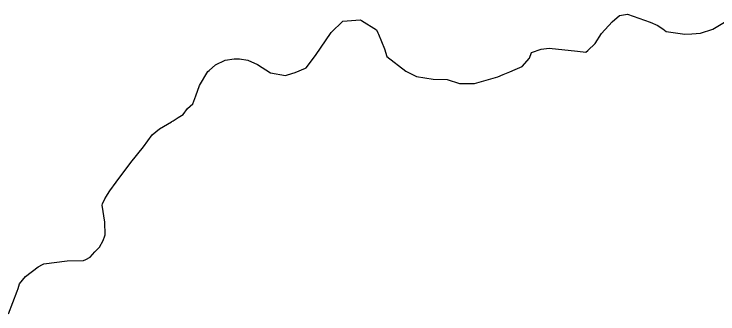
# Model space of a CAD drawing. Header units: metres. Extents: x 273377 to 358923, y 1974345 to 2116525.
# Drawn here: x 302129 to 318254, y 1992048 to 1998918 of the extents above; entities that cross this region are included whole.
import ezdxf

# ---------------------------------------------------------------- set-up
doc = ezdxf.new("R2010")
doc.units = ezdxf.units.M
doc.header["$MEASUREMENT"] = 0
doc.layers.add('DISTRICT BOUNDRY', color=86, linetype='Continuous')

msp = doc.modelspace()

# ---------------------------------------------------------------- linework, layer by layer
at = {"layer": 'DISTRICT BOUNDRY'}
msp.add_polyline3d([(302000, 1992048, 0), (302201, 1992570, 0), (302221, 1992630, 0), (302257, 1992734, 0), (302390, 1992908, 0), (302680, 1993127, 0), (302783, 1993178, 0), (302812, 1993193, 0), (303342, 1993265, 0), (303722, 1993271, 0), (303772, 1993296, 0), (303870, 1993349, 0), (303982, 1993474, 0), (304068, 1993560, 0), (304084, 1993576, 0), (304172, 1993733, 0), (304210, 1993837, 0), (304219, 1993861, 0), (304208, 1994153, 0), (304145, 1994539, 0), (304152, 1994568, 0), (304207, 1994681, 0), (304246, 1994747, 0), (304304, 1994845, 0), (304321, 1994869, 0), (304468, 1995065, 0), (304805, 1995520, 0), (305095, 1995873, 0), (305294, 1996148, 0), (305461, 1996291, 0), (305733, 1996447, 0), (305743, 1996454, 0), (305773, 1996472, 0), (305892, 1996547, 0), (306000, 1996615, 0), (306099, 1996751, 0), (306226, 1996860, 0), (306292, 1997043, 0), (306376, 1997283, 0), (306569, 1997600, 0), (306602, 1997628, 0), (306747, 1997752, 0), (306964, 1997862, 0), (307168, 1997896, 0), (307292, 1997892, 0), (307484, 1997865, 0), (307709, 1997766, 0), (308007, 1997575, 0), (308347, 1997511, 0), (308395, 1997525, 0), (308572, 1997578, 0), (308804, 1997682, 0), (308818, 1997688, 0), (309034, 1997966, 0), (309391, 1998495, 0), (309662, 1998752, 0), (310060, 1998787, 0), (310087, 1998771, 0), (310436, 1998560, 0), (310465, 1998491, 0), (310477, 1998460, 0), (310613, 1998120, 0), (310669, 1997943, 0), (311106, 1997609, 0), (311166, 1997579, 0), (311181, 1997572, 0), (311351, 1997486, 0), (311727, 1997430, 0), (312054, 1997421, 0), (312330, 1997325, 0), (312346, 1997325, 0), (312679, 1997331, 0), (313212, 1997482, 0), (313334, 1997531, 0), (313488, 1997592, 0), (313609, 1997648, 0), (313766, 1997720, 0), (313936, 1997904, 0), (313980, 1998039, 0), (313982, 1998040, 0), (314203, 1998117, 0), (314391, 1998140, 0), (315034, 1998065, 0), (315227, 1998043, 0), (315273, 1998086, 0), (315438, 1998242, 0), (315584, 1998472, 0), (315829, 1998740, 0), (316003, 1998882, 0), (316180, 1998918, 0), (316700, 1998731, 0), (316878, 1998653, 0), (316905, 1998634, 0), (316989, 1998576, 0), (317068, 1998522, 0), (317496, 1998458, 0), (317660, 1998468, 0), (317852, 1998480, 0), (318136, 1998570, 0), (318521, 1998798, 0)], dxfattribs=at)

doc.saveas('drawing.dxf')
